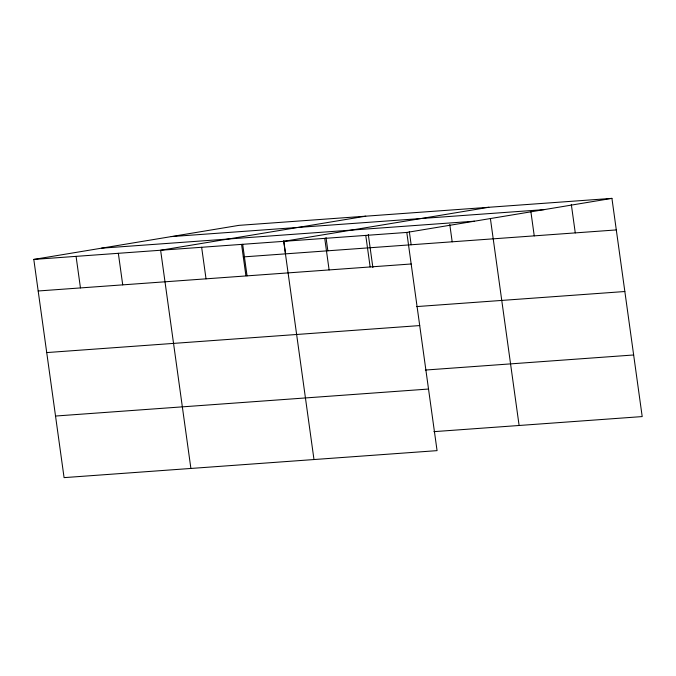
<?xml version="1.0" encoding="UTF-8"?>
<svg xmlns="http://www.w3.org/2000/svg" width="676" height="676" viewBox="0 0 676 676"><rect width="100%" height="100%" fill="white"/><g stroke="black" fill="none" stroke-linecap="round" stroke-linejoin="round"><path stroke-width="1.01" d="M33.8 259.423L406.791 232.434L437.068 450.638L64.076 477.628L33.8 259.423L238.932 225.361L611.924 198.372L642.2 416.577L433.899 431.651M365.75 216.185L160.618 250.247L190.894 468.451M488.832 207.279L283.709 241.34L313.985 459.545M406.791 232.434L611.924 198.372M171.239 236.6L544.231 209.611M101.493 248.185L474.484 221.196M243.309 256.914L616.301 229.925M38.177 290.984L411.169 263.986M416.543 306.591L624.844 291.517M46.728 352.576L419.72 325.579M425.348 370.051L633.657 354.976M55.533 416.036L428.525 389.038M571.313 204.397L575.268 232.89M530.854 211.436L534.243 235.865M490.387 218.475L519.109 425.483M449.785 224.5L452.185 241.805M409.318 231.538L411.152 244.771M368.293 234.504L372.882 267.578M365.767 235.4L370.144 266.952M326.018 237.563L327.852 250.796M324.733 238.375L329.111 269.927M283.743 240.622L285.585 253.855M242.676 244.306L247.053 275.867M241.611 244.704L245.912 275.707M201.642 247.281L206.028 278.833M118.342 253.306L122.719 284.858M76.075 256.365L80.452 287.917"/></g></svg>
